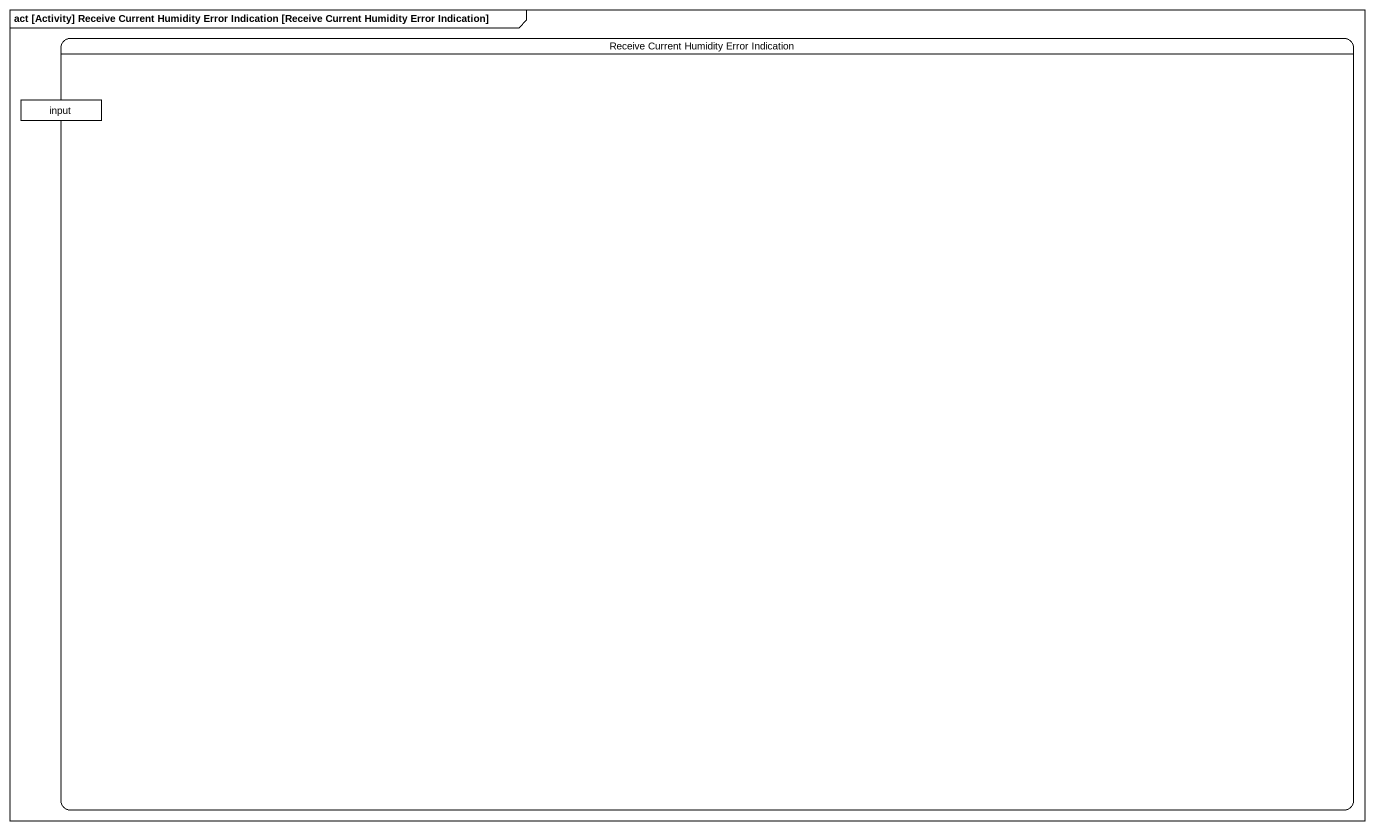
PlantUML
@startuml
mainframe act [Activity] Receive Current Humidity Error Indication [Receive Current Humidity Error Indication]
hide empty description
state "Receive Current Humidity Error Indication" as Receive_Current_Humidity {
  state input <<object>>
}
@enduml
